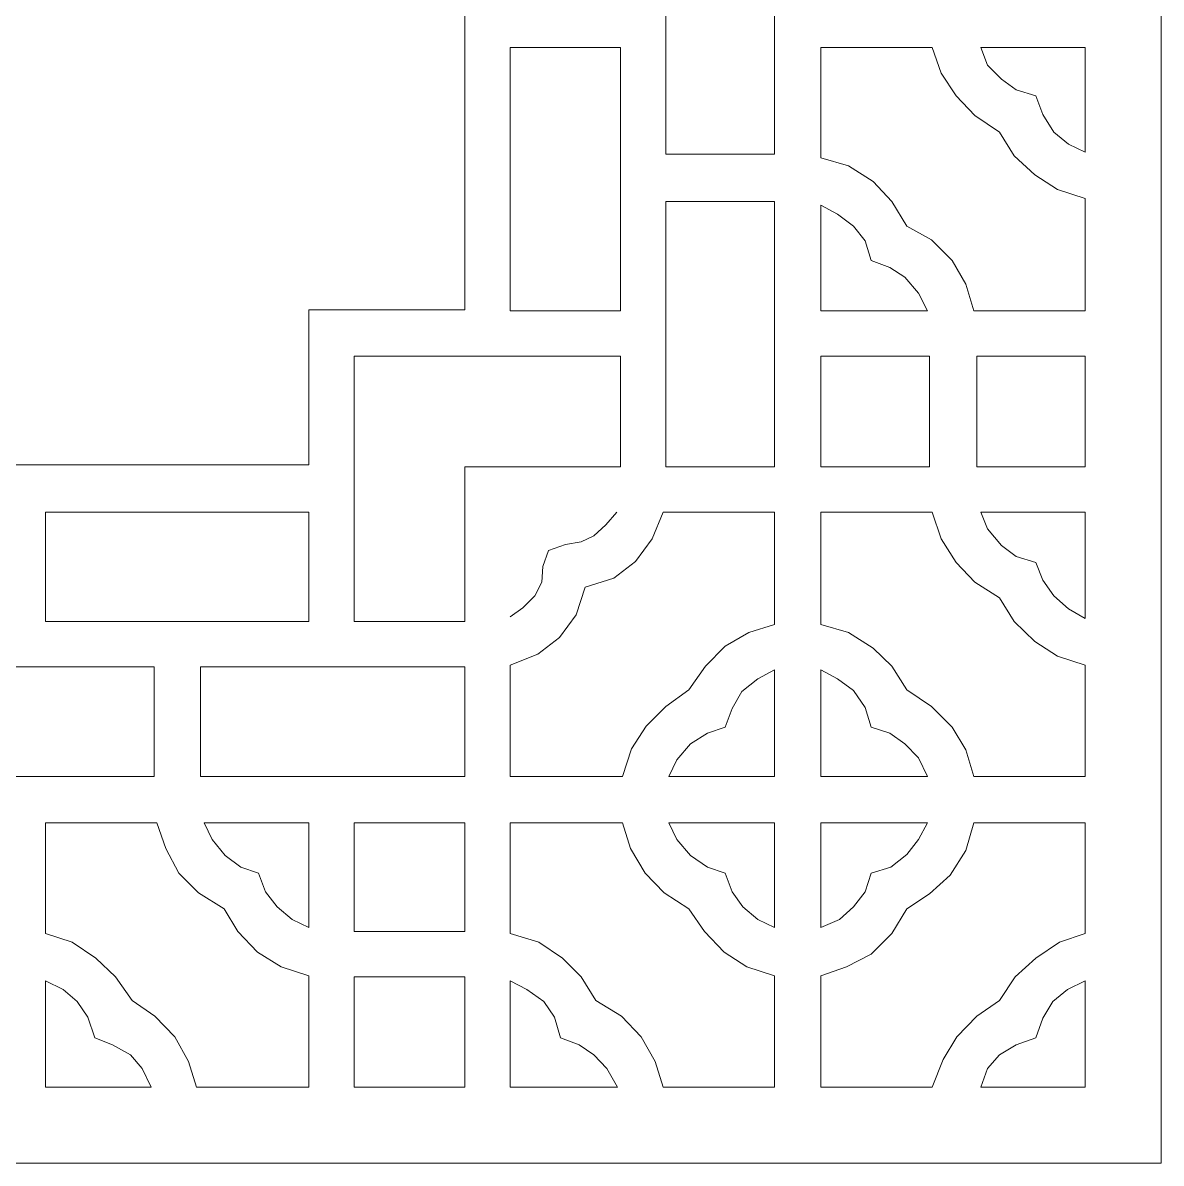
# Model space of a CAD drawing. Header units: centimetres. Extents: x -7.3 to 6.6, y -14.2 to 14.1.
# Drawn here: x -0.32 to 6.63, y -14.18 to -7.22 of the extents above; entities that cross this region are included whole.
import ezdxf

# ---------------------------------------------------------------- set-up
doc = ezdxf.new("R2010")
doc.units = ezdxf.units.CM
doc.header["$MEASUREMENT"] = 0

msp = doc.modelspace()

# ---------------------------------------------------------------- linework, layer by layer
at = {"color": 177, "lineweight": 9}
for points, knots in [([(-7.28151, -0.2578), (-7.28151, -0.2578), (-7.28151, -14.179), (-7.28151, -14.179), (-7.28151, -14.179), (-7.28151, -14.179), (6.62763, -14.179), (6.62763, -14.179), (6.62763, -14.179), (6.62763, -14.179), (6.62763, -0.2578), (6.62763, -0.2578), (6.62763, -0.2578), (6.62763, -0.2578), (-7.28151, -0.2578), (-7.28151, -0.2578)], [0, 0, 0, 0, 0.2, 0.2, 0.2, 0.2, 0.4, 0.4, 0.4, 0.4, 0.6, 0.6, 0.6, 0.6, 1, 1, 1, 1]), ([(-3.0305, -5.46021), (-3.0305, -5.46021), (-2.0791, -5.46021), (-2.0791, -5.46021), (-2.0791, -5.46021), (-2.0791, -5.46021), (-2.0791, -4.50885), (-2.0791, -4.50885), (-2.0791, -4.50885), (-2.0791, -4.50885), (-0.32697, -4.50885), (-0.32697, -4.50885), (-0.32697, -4.50885), (-0.32697, -4.50885), (1.42526, -4.50885), (1.42526, -4.50885), (1.42526, -4.50885), (1.42526, -4.50885), (1.42526, -5.46021), (1.42526, -5.46021), (1.42526, -5.46021), (1.42526, -5.46021), (2.37658, -5.46021), (2.37658, -5.46021), (2.37658, -5.46021), (2.37658, -5.46021), (2.37658, -7.2184), (2.37658, -7.2184), (2.37658, -7.2184), (2.37658, -7.2184), (2.37658, -8.97058), (2.37658, -8.97058), (2.37658, -8.97058), (2.37658, -8.97058), (1.42526, -8.97058), (1.42526, -8.97058), (1.42526, -8.97058), (1.42526, -8.97058), (1.42526, -9.91589), (1.42526, -9.91589), (1.42526, -9.91589), (1.42526, -9.91589), (-0.32697, -9.91589), (-0.32697, -9.91589), (-0.32697, -9.91589), (-0.32697, -9.91589), (-2.0791, -9.91589), (-2.0791, -9.91589), (-2.0791, -9.91589), (-2.0791, -9.91589), (-2.0791, -8.97058), (-2.0791, -8.97058), (-2.0791, -8.97058), (-2.0791, -8.97058), (-3.0305, -8.97058), (-3.0305, -8.97058), (-3.0305, -8.97058), (-3.0305, -8.97058), (-3.0305, -7.2184), (-3.0305, -7.2184), (-3.0305, -7.2184), (-3.0305, -7.2184), (-3.0305, -5.46021), (-3.0305, -5.46021)], [0, 0, 0, 0, 0.0588235, 0.0588235, 0.0588235, 0.0588235, 0.1176471, 0.1176471, 0.1176471, 0.1176471, 0.1764706, 0.1764706, 0.1764706, 0.1764706, 0.2352941, 0.2352941, 0.2352941, 0.2352941, 0.2941176, 0.2941176, 0.2941176, 0.2941176, 0.3529412, 0.3529412, 0.3529412, 0.3529412, 0.4117647, 0.4117647, 0.4117647, 0.4117647, 0.4705882, 0.4705882, 0.4705882, 0.4705882, 0.5294118, 0.5294118, 0.5294118, 0.5294118, 0.5882353, 0.5882353, 0.5882353, 0.5882353, 0.6470588, 0.6470588, 0.6470588, 0.6470588, 0.7058824, 0.7058824, 0.7058824, 0.7058824, 0.7647059, 0.7647059, 0.7647059, 0.7647059, 0.8235294, 0.8235294, 0.8235294, 0.8235294, 0.8823529, 0.8823529, 0.8823529, 0.8823529, 1, 1, 1, 1]), ([(3.60497, -8.01921), (3.60497, -8.01921), (3.60497, -7.2184), (3.60497, -7.2184), (3.60497, -7.2184), (3.60497, -7.2184), (3.60497, -6.40551), (3.60497, -6.40551), (3.60497, -6.40551), (3.60497, -6.40551), (4.26733, -6.40551), (4.26733, -6.40551), (4.26733, -6.40551), (4.26733, -6.40551), (4.26733, -7.2184), (4.26733, -7.2184), (4.26733, -7.2184), (4.26733, -7.2184), (4.26733, -8.01921), (4.26733, -8.01921), (4.26733, -8.01921), (4.26733, -8.01921), (3.60497, -8.01921), (3.60497, -8.01921)], [0, 0, 0, 0, 0.1428571, 0.1428571, 0.1428571, 0.1428571, 0.2857143, 0.2857143, 0.2857143, 0.2857143, 0.4285714, 0.4285714, 0.4285714, 0.4285714, 0.5714286, 0.5714286, 0.5714286, 0.5714286, 0.7142857, 0.7142857, 0.7142857, 0.7142857, 1, 1, 1, 1]), ([(2.6536, -8.97659), (2.6536, -8.97659), (3.328, -8.97659), (3.328, -8.97659), (3.328, -8.97659), (3.328, -8.97659), (3.328, -7.36893), (3.328, -7.36893), (3.328, -7.36893), (3.328, -7.36893), (2.6536, -7.36893), (2.6536, -7.36893), (2.6536, -7.36893), (2.6536, -7.36893), (2.6536, -8.97659), (2.6536, -8.97659)], [0, 0, 0, 0, 0.2, 0.2, 0.2, 0.2, 0.4, 0.4, 0.4, 0.4, 0.6, 0.6, 0.6, 0.6, 1, 1, 1, 1]), ([(5.23068, -7.36893), (5.23068, -7.36893), (5.28488, -7.52551), (5.28488, -7.52551), (5.28488, -7.52551), (5.28488, -7.52551), (5.37524, -7.66396), (5.37524, -7.66396), (5.37524, -7.66396), (5.37524, -7.66396), (5.48963, -7.78442), (5.48963, -7.78442), (5.48963, -7.78442), (5.48963, -7.78442), (5.64018, -7.88677), (5.64018, -7.88677), (5.64018, -7.88677), (5.64018, -7.88677), (5.73047, -8.03129), (5.73047, -8.03129), (5.73047, -8.03129), (5.73047, -8.03129), (5.85696, -8.1457), (5.85696, -8.1457), (5.85696, -8.1457), (5.85696, -8.1457), (5.99542, -8.236), (5.99542, -8.236), (5.99542, -8.236), (5.99542, -8.236), (6.164, -8.29018), (6.164, -8.29018), (6.164, -8.29018), (6.164, -8.29018), (6.164, -8.97659), (6.164, -8.97659), (6.164, -8.97659), (6.164, -8.97659), (5.48361, -8.97659), (5.48361, -8.97659), (5.48361, -8.97659), (5.48361, -8.97659), (5.43545, -8.81401), (5.43545, -8.81401), (5.43545, -8.81401), (5.43545, -8.81401), (5.35113, -8.66956), (5.35113, -8.66956), (5.35113, -8.66956), (5.35113, -8.66956), (5.22468, -8.5431), (5.22468, -8.5431), (5.22468, -8.5431), (5.22468, -8.5431), (5.07413, -8.45878), (5.07413, -8.45878), (5.07413, -8.45878), (5.07413, -8.45878), (4.98382, -8.30827), (4.98382, -8.30827), (4.98382, -8.30827), (4.98382, -8.30827), (4.8694, -8.18783), (4.8694, -8.18783), (4.8694, -8.18783), (4.8694, -8.18783), (4.7189, -8.09146), (4.7189, -8.09146), (4.7189, -8.09146), (4.7189, -8.09146), (4.55031, -8.0433), (4.55031, -8.0433), (4.55031, -8.0433), (4.55031, -8.0433), (4.55031, -7.36893), (4.55031, -7.36893), (4.55031, -7.36893), (4.55031, -7.36893), (5.23068, -7.36893), (5.23068, -7.36893)], [0, 0, 0, 0, 0.047619, 0.047619, 0.047619, 0.047619, 0.0952381, 0.0952381, 0.0952381, 0.0952381, 0.1428571, 0.1428571, 0.1428571, 0.1428571, 0.1904762, 0.1904762, 0.1904762, 0.1904762, 0.2380952, 0.2380952, 0.2380952, 0.2380952, 0.2857143, 0.2857143, 0.2857143, 0.2857143, 0.3333333, 0.3333333, 0.3333333, 0.3333333, 0.3809524, 0.3809524, 0.3809524, 0.3809524, 0.4285714, 0.4285714, 0.4285714, 0.4285714, 0.4761905, 0.4761905, 0.4761905, 0.4761905, 0.5238095, 0.5238095, 0.5238095, 0.5238095, 0.5714286, 0.5714286, 0.5714286, 0.5714286, 0.6190476, 0.6190476, 0.6190476, 0.6190476, 0.6666667, 0.6666667, 0.6666667, 0.6666667, 0.7142857, 0.7142857, 0.7142857, 0.7142857, 0.7619048, 0.7619048, 0.7619048, 0.7619048, 0.8095238, 0.8095238, 0.8095238, 0.8095238, 0.8571429, 0.8571429, 0.8571429, 0.8571429, 0.9047619, 0.9047619, 0.9047619, 0.9047619, 1, 1, 1, 1]), ([(6.164, -7.36893), (6.164, -7.36893), (5.52573, -7.36893), (5.52573, -7.36893), (5.52573, -7.36893), (5.52573, -7.36893), (5.56791, -7.47729), (5.56791, -7.47729), (5.56791, -7.47729), (5.56791, -7.47729), (5.65221, -7.56158), (5.65221, -7.56158), (5.65221, -7.56158), (5.65221, -7.56158), (5.74251, -7.62787), (5.74251, -7.62787), (5.74251, -7.62787), (5.74251, -7.62787), (5.8629, -7.66396), (5.8629, -7.66396), (5.8629, -7.66396), (5.8629, -7.66396), (5.90511, -7.77838), (5.90511, -7.77838), (5.90511, -7.77838), (5.90511, -7.77838), (5.97132, -7.88677), (5.97132, -7.88677), (5.97132, -7.88677), (5.97132, -7.88677), (6.06167, -7.95901), (6.06167, -7.95901), (6.06167, -7.95901), (6.06167, -7.95901), (6.164, -8.00717), (6.164, -8.00717), (6.164, -8.00717), (6.164, -8.00717), (6.164, -7.36893), (6.164, -7.36893)], [0, 0, 0, 0, 0.0909091, 0.0909091, 0.0909091, 0.0909091, 0.1818182, 0.1818182, 0.1818182, 0.1818182, 0.2727273, 0.2727273, 0.2727273, 0.2727273, 0.3636364, 0.3636364, 0.3636364, 0.3636364, 0.4545455, 0.4545455, 0.4545455, 0.4545455, 0.5454545, 0.5454545, 0.5454545, 0.5454545, 0.6363636, 0.6363636, 0.6363636, 0.6363636, 0.7272727, 0.7272727, 0.7272727, 0.7272727, 0.8181818, 0.8181818, 0.8181818, 0.8181818, 1, 1, 1, 1]), ([(3.60497, -9.92795), (3.60497, -9.92795), (4.26733, -9.92795), (4.26733, -9.92795), (4.26733, -9.92795), (4.26733, -9.92795), (4.26733, -8.30827), (4.26733, -8.30827), (4.26733, -8.30827), (4.26733, -8.30827), (3.60497, -8.30827), (3.60497, -8.30827), (3.60497, -8.30827), (3.60497, -8.30827), (3.60497, -9.92795), (3.60497, -9.92795)], [0, 0, 0, 0, 0.2, 0.2, 0.2, 0.2, 0.4, 0.4, 0.4, 0.4, 0.6, 0.6, 0.6, 0.6, 1, 1, 1, 1]), ([(4.55031, -8.97659), (4.55031, -8.97659), (5.20063, -8.97659), (5.20063, -8.97659), (5.20063, -8.97659), (5.20063, -8.97659), (5.1464, -8.86824), (5.1464, -8.86824), (5.1464, -8.86824), (5.1464, -8.86824), (5.06208, -8.77186), (5.06208, -8.77186), (5.06208, -8.77186), (5.06208, -8.77186), (4.9718, -8.71168), (4.9718, -8.71168), (4.9718, -8.71168), (4.9718, -8.71168), (4.85736, -8.66956), (4.85736, -8.66956), (4.85736, -8.66956), (4.85736, -8.66956), (4.82125, -8.54913), (4.82125, -8.54913), (4.82125, -8.54913), (4.82125, -8.54913), (4.74897, -8.45878), (4.74897, -8.45878), (4.74897, -8.45878), (4.74897, -8.45878), (4.65267, -8.38651), (4.65267, -8.38651), (4.65267, -8.38651), (4.65267, -8.38651), (4.55031, -8.33236), (4.55031, -8.33236), (4.55031, -8.33236), (4.55031, -8.33236), (4.55031, -8.97659), (4.55031, -8.97659)], [0, 0, 0, 0, 0.0909091, 0.0909091, 0.0909091, 0.0909091, 0.1818182, 0.1818182, 0.1818182, 0.1818182, 0.2727273, 0.2727273, 0.2727273, 0.2727273, 0.3636364, 0.3636364, 0.3636364, 0.3636364, 0.4545455, 0.4545455, 0.4545455, 0.4545455, 0.5454545, 0.5454545, 0.5454545, 0.5454545, 0.6363636, 0.6363636, 0.6363636, 0.6363636, 0.7272727, 0.7272727, 0.7272727, 0.7272727, 0.8181818, 0.8181818, 0.8181818, 0.8181818, 1, 1, 1, 1]), ([(2.37658, -9.92795), (2.37658, -9.92795), (3.328, -9.92795), (3.328, -9.92795), (3.328, -9.92795), (3.328, -9.92795), (3.328, -9.25358), (3.328, -9.25358), (3.328, -9.25358), (3.328, -9.25358), (1.70225, -9.25358), (1.70225, -9.25358), (1.70225, -9.25358), (1.70225, -9.25358), (1.70225, -10.87333), (1.70225, -10.87333), (1.70225, -10.87333), (1.70225, -10.87333), (2.37658, -10.87333), (2.37658, -10.87333), (2.37658, -10.87333), (2.37658, -10.87333), (2.37658, -9.92795), (2.37658, -9.92795)], [0, 0, 0, 0, 0.1428571, 0.1428571, 0.1428571, 0.1428571, 0.2857143, 0.2857143, 0.2857143, 0.2857143, 0.4285714, 0.4285714, 0.4285714, 0.4285714, 0.5714286, 0.5714286, 0.5714286, 0.5714286, 0.7142857, 0.7142857, 0.7142857, 0.7142857, 1, 1, 1, 1]), ([(5.21264, -9.25358), (5.21264, -9.25358), (4.55031, -9.25358), (4.55031, -9.25358), (4.55031, -9.25358), (4.55031, -9.25358), (4.55031, -9.92795), (4.55031, -9.92795), (4.55031, -9.92795), (4.55031, -9.92795), (5.21264, -9.92795), (5.21264, -9.92795), (5.21264, -9.92795), (5.21264, -9.92795), (5.21264, -9.25358), (5.21264, -9.25358)], [0, 0, 0, 0, 0.2, 0.2, 0.2, 0.2, 0.4, 0.4, 0.4, 0.4, 0.6, 0.6, 0.6, 0.6, 1, 1, 1, 1]), ([(6.164, -9.25358), (6.164, -9.25358), (5.50169, -9.25358), (5.50169, -9.25358), (5.50169, -9.25358), (5.50169, -9.25358), (5.50169, -9.92795), (5.50169, -9.92795), (5.50169, -9.92795), (5.50169, -9.92795), (6.164, -9.92795), (6.164, -9.92795), (6.164, -9.92795), (6.164, -9.92795), (6.164, -9.25358), (6.164, -9.25358)], [0, 0, 0, 0, 0.2, 0.2, 0.2, 0.2, 0.4, 0.4, 0.4, 0.4, 0.6, 0.6, 0.6, 0.6, 1, 1, 1, 1]), ([(-0.18244, -10.20495), (-0.18244, -10.20495), (-0.18244, -10.87333), (-0.18244, -10.87333), (-0.18244, -10.87333), (-0.18244, -10.87333), (1.42526, -10.87333), (1.42526, -10.87333), (1.42526, -10.87333), (1.42526, -10.87333), (1.42526, -10.20495), (1.42526, -10.20495), (1.42526, -10.20495), (1.42526, -10.20495), (-0.18244, -10.20495), (-0.18244, -10.20495)], [0, 0, 0, 0, 0.2, 0.2, 0.2, 0.2, 0.4, 0.4, 0.4, 0.4, 0.6, 0.6, 0.6, 0.6, 1, 1, 1, 1]), ([(4.26733, -10.89135), (4.26733, -10.89135), (4.11073, -10.93959), (4.11073, -10.93959), (4.11073, -10.93959), (4.11073, -10.93959), (3.96625, -11.02383), (3.96625, -11.02383), (3.96625, -11.02383), (3.96625, -11.02383), (3.84585, -11.1443), (3.84585, -11.1443), (3.84585, -11.1443), (3.84585, -11.1443), (3.74349, -11.28875), (3.74349, -11.28875), (3.74349, -11.28875), (3.74349, -11.28875), (3.60497, -11.39112), (3.60497, -11.39112), (3.60497, -11.39112), (3.60497, -11.39112), (3.48452, -11.51161), (3.48452, -11.51161), (3.48452, -11.51161), (3.48452, -11.51161), (3.39421, -11.65003), (3.39421, -11.65003), (3.39421, -11.65003), (3.39421, -11.65003), (3.34001, -11.81865), (3.34001, -11.81865), (3.34001, -11.81865), (3.34001, -11.81865), (2.6536, -11.81865), (2.6536, -11.81865), (2.6536, -11.81865), (2.6536, -11.81865), (2.6536, -11.13825), (2.6536, -11.13825), (2.6536, -11.13825), (2.6536, -11.13825), (2.82221, -11.07201), (2.82221, -11.07201), (2.82221, -11.07201), (2.82221, -11.07201), (2.95465, -10.96964), (2.95465, -10.96964), (2.95465, -10.96964), (2.95465, -10.96964), (3.05705, -10.83119), (3.05705, -10.83119), (3.05705, -10.83119), (3.05705, -10.83119), (3.11121, -10.66262), (3.11121, -10.66262), (3.11121, -10.66262), (3.11121, -10.66262), (3.28587, -10.60839), (3.28587, -10.60839), (3.28587, -10.60839), (3.28587, -10.60839), (3.41832, -10.50602), (3.41832, -10.50602), (3.41832, -10.50602), (3.41832, -10.50602), (3.52062, -10.36751), (3.52062, -10.36751), (3.52062, -10.36751), (3.52062, -10.36751), (3.58689, -10.20495), (3.58689, -10.20495), (3.58689, -10.20495), (3.58689, -10.20495), (4.26733, -10.20495), (4.26733, -10.20495), (4.26733, -10.20495), (4.26733, -10.20495), (4.26733, -10.89135), (4.26733, -10.89135)], [0, 0, 0, 0, 0.047619, 0.047619, 0.047619, 0.047619, 0.0952381, 0.0952381, 0.0952381, 0.0952381, 0.1428571, 0.1428571, 0.1428571, 0.1428571, 0.1904762, 0.1904762, 0.1904762, 0.1904762, 0.2380952, 0.2380952, 0.2380952, 0.2380952, 0.2857143, 0.2857143, 0.2857143, 0.2857143, 0.3333333, 0.3333333, 0.3333333, 0.3333333, 0.3809524, 0.3809524, 0.3809524, 0.3809524, 0.4285714, 0.4285714, 0.4285714, 0.4285714, 0.4761905, 0.4761905, 0.4761905, 0.4761905, 0.5238095, 0.5238095, 0.5238095, 0.5238095, 0.5714286, 0.5714286, 0.5714286, 0.5714286, 0.6190476, 0.6190476, 0.6190476, 0.6190476, 0.6666667, 0.6666667, 0.6666667, 0.6666667, 0.7142857, 0.7142857, 0.7142857, 0.7142857, 0.7619048, 0.7619048, 0.7619048, 0.7619048, 0.8095238, 0.8095238, 0.8095238, 0.8095238, 0.8571429, 0.8571429, 0.8571429, 0.8571429, 0.9047619, 0.9047619, 0.9047619, 0.9047619, 1, 1, 1, 1]), ([(2.6536, -10.84324), (2.6536, -10.84324), (2.73188, -10.78905), (2.73188, -10.78905), (2.73188, -10.78905), (2.73188, -10.78905), (2.80413, -10.71675), (2.80413, -10.71675), (2.80413, -10.71675), (2.80413, -10.71675), (2.84629, -10.63251), (2.84629, -10.63251), (2.84629, -10.63251), (2.84629, -10.63251), (2.85231, -10.5361), (2.85231, -10.5361), (2.85231, -10.5361), (2.85231, -10.5361), (2.88843, -10.43974), (2.88843, -10.43974), (2.88843, -10.43974), (2.88843, -10.43974), (2.99079, -10.40368), (2.99079, -10.40368), (2.99079, -10.40368), (2.99079, -10.40368), (3.08712, -10.3856), (3.08712, -10.3856), (3.08712, -10.3856), (3.08712, -10.3856), (3.16541, -10.34946), (3.16541, -10.34946), (3.16541, -10.34946), (3.16541, -10.34946), (3.23765, -10.28321), (3.23765, -10.28321), (3.23765, -10.28321), (3.23765, -10.28321), (3.30392, -10.20495), (3.30392, -10.20495)], [0, 0, 0, 0, 0.0909091, 0.0909091, 0.0909091, 0.0909091, 0.1818182, 0.1818182, 0.1818182, 0.1818182, 0.2727273, 0.2727273, 0.2727273, 0.2727273, 0.3636364, 0.3636364, 0.3636364, 0.3636364, 0.4545455, 0.4545455, 0.4545455, 0.4545455, 0.5454545, 0.5454545, 0.5454545, 0.5454545, 0.6363636, 0.6363636, 0.6363636, 0.6363636, 0.7272727, 0.7272727, 0.7272727, 0.7272727, 0.8181818, 0.8181818, 0.8181818, 0.8181818, 1, 1, 1, 1]), ([(5.48361, -11.81865), (5.48361, -11.81865), (6.164, -11.81865), (6.164, -11.81865), (6.164, -11.81865), (6.164, -11.81865), (6.164, -11.13825), (6.164, -11.13825), (6.164, -11.13825), (6.164, -11.13825), (5.99542, -11.08407), (5.99542, -11.08407), (5.99542, -11.08407), (5.99542, -11.08407), (5.85696, -10.99372), (5.85696, -10.99372), (5.85696, -10.99372), (5.85696, -10.99372), (5.73047, -10.87333), (5.73047, -10.87333), (5.73047, -10.87333), (5.73047, -10.87333), (5.64018, -10.72879), (5.64018, -10.72879), (5.64018, -10.72879), (5.64018, -10.72879), (5.48963, -10.63251), (5.48963, -10.63251), (5.48963, -10.63251), (5.48963, -10.63251), (5.37524, -10.51201), (5.37524, -10.51201), (5.37524, -10.51201), (5.37524, -10.51201), (5.28488, -10.36751), (5.28488, -10.36751), (5.28488, -10.36751), (5.28488, -10.36751), (5.23068, -10.20495), (5.23068, -10.20495), (5.23068, -10.20495), (5.23068, -10.20495), (4.55031, -10.20495), (4.55031, -10.20495), (4.55031, -10.20495), (4.55031, -10.20495), (4.55031, -10.89135), (4.55031, -10.89135), (4.55031, -10.89135), (4.55031, -10.89135), (4.7189, -10.93959), (4.7189, -10.93959), (4.7189, -10.93959), (4.7189, -10.93959), (4.8694, -11.03585), (4.8694, -11.03585), (4.8694, -11.03585), (4.8694, -11.03585), (4.98382, -11.1443), (4.98382, -11.1443), (4.98382, -11.1443), (4.98382, -11.1443), (5.07413, -11.28875), (5.07413, -11.28875), (5.07413, -11.28875), (5.07413, -11.28875), (5.22468, -11.39112), (5.22468, -11.39112), (5.22468, -11.39112), (5.22468, -11.39112), (5.35113, -11.51761), (5.35113, -11.51761), (5.35113, -11.51761), (5.35113, -11.51761), (5.43545, -11.65607), (5.43545, -11.65607), (5.43545, -11.65607), (5.43545, -11.65607), (5.48361, -11.81865), (5.48361, -11.81865)], [0, 0, 0, 0, 0.047619, 0.047619, 0.047619, 0.047619, 0.0952381, 0.0952381, 0.0952381, 0.0952381, 0.1428571, 0.1428571, 0.1428571, 0.1428571, 0.1904762, 0.1904762, 0.1904762, 0.1904762, 0.2380952, 0.2380952, 0.2380952, 0.2380952, 0.2857143, 0.2857143, 0.2857143, 0.2857143, 0.3333333, 0.3333333, 0.3333333, 0.3333333, 0.3809524, 0.3809524, 0.3809524, 0.3809524, 0.4285714, 0.4285714, 0.4285714, 0.4285714, 0.4761905, 0.4761905, 0.4761905, 0.4761905, 0.5238095, 0.5238095, 0.5238095, 0.5238095, 0.5714286, 0.5714286, 0.5714286, 0.5714286, 0.6190476, 0.6190476, 0.6190476, 0.6190476, 0.6666667, 0.6666667, 0.6666667, 0.6666667, 0.7142857, 0.7142857, 0.7142857, 0.7142857, 0.7619048, 0.7619048, 0.7619048, 0.7619048, 0.8095238, 0.8095238, 0.8095238, 0.8095238, 0.8571429, 0.8571429, 0.8571429, 0.8571429, 0.9047619, 0.9047619, 0.9047619, 0.9047619, 1, 1, 1, 1]), ([(5.52573, -10.20495), (5.52573, -10.20495), (5.56791, -10.30733), (5.56791, -10.30733), (5.56791, -10.30733), (5.56791, -10.30733), (5.65221, -10.40967), (5.65221, -10.40967), (5.65221, -10.40967), (5.65221, -10.40967), (5.74251, -10.47591), (5.74251, -10.47591), (5.74251, -10.47591), (5.74251, -10.47591), (5.8629, -10.51201), (5.8629, -10.51201), (5.8629, -10.51201), (5.8629, -10.51201), (5.90511, -10.62044), (5.90511, -10.62044), (5.90511, -10.62044), (5.90511, -10.62044), (5.97132, -10.71675), (5.97132, -10.71675), (5.97132, -10.71675), (5.97132, -10.71675), (6.06167, -10.79503), (6.06167, -10.79503), (6.06167, -10.79503), (6.06167, -10.79503), (6.164, -10.85526), (6.164, -10.85526), (6.164, -10.85526), (6.164, -10.85526), (6.164, -10.20495), (6.164, -10.20495), (6.164, -10.20495), (6.164, -10.20495), (5.52573, -10.20495), (5.52573, -10.20495)], [0, 0, 0, 0, 0.0909091, 0.0909091, 0.0909091, 0.0909091, 0.1818182, 0.1818182, 0.1818182, 0.1818182, 0.2727273, 0.2727273, 0.2727273, 0.2727273, 0.3636364, 0.3636364, 0.3636364, 0.3636364, 0.4545455, 0.4545455, 0.4545455, 0.4545455, 0.5454545, 0.5454545, 0.5454545, 0.5454545, 0.6363636, 0.6363636, 0.6363636, 0.6363636, 0.7272727, 0.7272727, 0.7272727, 0.7272727, 0.8181818, 0.8181818, 0.8181818, 0.8181818, 1, 1, 1, 1]), ([(-1.1338, -11.81865), (-1.1338, -11.81865), (-0.32697, -11.81865), (-0.32697, -11.81865), (-0.32697, -11.81865), (-0.32697, -11.81865), (0.4799, -11.81865), (0.4799, -11.81865), (0.4799, -11.81865), (0.4799, -11.81865), (0.4799, -11.15029), (0.4799, -11.15029), (0.4799, -11.15029), (0.4799, -11.15029), (-0.32697, -11.15029), (-0.32697, -11.15029), (-0.32697, -11.15029), (-0.32697, -11.15029), (-1.1338, -11.15029), (-1.1338, -11.15029), (-1.1338, -11.15029), (-1.1338, -11.15029), (-1.1338, -11.81865), (-1.1338, -11.81865)], [0, 0, 0, 0, 0.1428571, 0.1428571, 0.1428571, 0.1428571, 0.2857143, 0.2857143, 0.2857143, 0.2857143, 0.4285714, 0.4285714, 0.4285714, 0.4285714, 0.5714286, 0.5714286, 0.5714286, 0.5714286, 0.7142857, 0.7142857, 0.7142857, 0.7142857, 1, 1, 1, 1]), ([(0.76287, -11.81865), (0.76287, -11.81865), (2.37658, -11.81865), (2.37658, -11.81865), (2.37658, -11.81865), (2.37658, -11.81865), (2.37658, -11.15029), (2.37658, -11.15029), (2.37658, -11.15029), (2.37658, -11.15029), (0.76287, -11.15029), (0.76287, -11.15029), (0.76287, -11.15029), (0.76287, -11.15029), (0.76287, -11.81865), (0.76287, -11.81865)], [0, 0, 0, 0, 0.2, 0.2, 0.2, 0.2, 0.4, 0.4, 0.4, 0.4, 0.6, 0.6, 0.6, 0.6, 1, 1, 1, 1]), ([(4.26733, -11.16836), (4.26733, -11.16836), (4.26733, -11.81865), (4.26733, -11.81865), (4.26733, -11.81865), (4.26733, -11.81865), (3.62303, -11.81865), (3.62303, -11.81865), (3.62303, -11.81865), (3.62303, -11.81865), (3.67118, -11.71636), (3.67118, -11.71636), (3.67118, -11.71636), (3.67118, -11.71636), (3.7555, -11.61998), (3.7555, -11.61998), (3.7555, -11.61998), (3.7555, -11.61998), (3.85784, -11.5537), (3.85784, -11.5537), (3.85784, -11.5537), (3.85784, -11.5537), (3.96625, -11.51761), (3.96625, -11.51761), (3.96625, -11.51761), (3.96625, -11.51761), (4.00839, -11.40318), (4.00839, -11.40318), (4.00839, -11.40318), (4.00839, -11.40318), (4.06861, -11.30084), (4.06861, -11.30084), (4.06861, -11.30084), (4.06861, -11.30084), (4.16492, -11.22256), (4.16492, -11.22256), (4.16492, -11.22256), (4.16492, -11.22256), (4.26733, -11.16836), (4.26733, -11.16836)], [0, 0, 0, 0, 0.0909091, 0.0909091, 0.0909091, 0.0909091, 0.1818182, 0.1818182, 0.1818182, 0.1818182, 0.2727273, 0.2727273, 0.2727273, 0.2727273, 0.3636364, 0.3636364, 0.3636364, 0.3636364, 0.4545455, 0.4545455, 0.4545455, 0.4545455, 0.5454545, 0.5454545, 0.5454545, 0.5454545, 0.6363636, 0.6363636, 0.6363636, 0.6363636, 0.7272727, 0.7272727, 0.7272727, 0.7272727, 0.8181818, 0.8181818, 0.8181818, 0.8181818, 1, 1, 1, 1]), ([(4.55031, -11.81865), (4.55031, -11.81865), (5.20063, -11.81865), (5.20063, -11.81865), (5.20063, -11.81865), (5.20063, -11.81865), (5.1464, -11.7043), (5.1464, -11.7043), (5.1464, -11.7043), (5.1464, -11.7043), (5.06208, -11.61998), (5.06208, -11.61998), (5.06208, -11.61998), (5.06208, -11.61998), (4.9718, -11.5537), (4.9718, -11.5537), (4.9718, -11.5537), (4.9718, -11.5537), (4.85736, -11.51761), (4.85736, -11.51761), (4.85736, -11.51761), (4.85736, -11.51761), (4.82125, -11.39715), (4.82125, -11.39715), (4.82125, -11.39715), (4.82125, -11.39715), (4.74897, -11.29482), (4.74897, -11.29482), (4.74897, -11.29482), (4.74897, -11.29482), (4.65267, -11.22256), (4.65267, -11.22256), (4.65267, -11.22256), (4.65267, -11.22256), (4.55031, -11.16836), (4.55031, -11.16836), (4.55031, -11.16836), (4.55031, -11.16836), (4.55031, -11.81865), (4.55031, -11.81865)], [0, 0, 0, 0, 0.0909091, 0.0909091, 0.0909091, 0.0909091, 0.1818182, 0.1818182, 0.1818182, 0.1818182, 0.2727273, 0.2727273, 0.2727273, 0.2727273, 0.3636364, 0.3636364, 0.3636364, 0.3636364, 0.4545455, 0.4545455, 0.4545455, 0.4545455, 0.5454545, 0.5454545, 0.5454545, 0.5454545, 0.6363636, 0.6363636, 0.6363636, 0.6363636, 0.7272727, 0.7272727, 0.7272727, 0.7272727, 0.8181818, 0.8181818, 0.8181818, 0.8181818, 1, 1, 1, 1]), ([(1.42526, -13.03493), (1.42526, -13.03493), (1.42526, -13.71533), (1.42526, -13.71533), (1.42526, -13.71533), (1.42526, -13.71533), (0.73879, -13.71533), (0.73879, -13.71533), (0.73879, -13.71533), (0.73879, -13.71533), (0.69066, -13.5588), (0.69066, -13.5588), (0.69066, -13.5588), (0.69066, -13.5588), (0.60639, -13.40828), (0.60639, -13.40828), (0.60639, -13.40828), (0.60639, -13.40828), (0.48594, -13.28187), (0.48594, -13.28187), (0.48594, -13.28187), (0.48594, -13.28187), (0.34746, -13.18554), (0.34746, -13.18554), (0.34746, -13.18554), (0.34746, -13.18554), (0.24507, -13.041), (0.24507, -13.041), (0.24507, -13.041), (0.24507, -13.041), (0.12465, -12.92657), (0.12465, -12.92657), (0.12465, -12.92657), (0.12465, -12.92657), (-0.01987, -12.83022), (-0.01987, -12.83022), (-0.01987, -12.83022), (-0.01987, -12.83022), (-0.18244, -12.77603), (-0.18244, -12.77603), (-0.18244, -12.77603), (-0.18244, -12.77603), (-0.18244, -12.10162), (-0.18244, -12.10162), (-0.18244, -12.10162), (-0.18244, -12.10162), (0.498, -12.10162), (0.498, -12.10162), (0.498, -12.10162), (0.498, -12.10162), (0.55215, -12.25819), (0.55215, -12.25819), (0.55215, -12.25819), (0.55215, -12.25819), (0.63043, -12.40875), (0.63043, -12.40875), (0.63043, -12.40875), (0.63043, -12.40875), (0.75087, -12.5292), (0.75087, -12.5292), (0.75087, -12.5292), (0.75087, -12.5292), (0.90744, -12.62551), (0.90744, -12.62551), (0.90744, -12.62551), (0.90744, -12.62551), (0.99171, -12.76399), (0.99171, -12.76399), (0.99171, -12.76399), (0.99171, -12.76399), (1.11213, -12.89044), (1.11213, -12.89044), (1.11213, -12.89044), (1.11213, -12.89044), (1.25662, -12.98075), (1.25662, -12.98075), (1.25662, -12.98075), (1.25662, -12.98075), (1.42526, -13.03493), (1.42526, -13.03493)], [0, 0, 0, 0, 0.047619, 0.047619, 0.047619, 0.047619, 0.0952381, 0.0952381, 0.0952381, 0.0952381, 0.1428571, 0.1428571, 0.1428571, 0.1428571, 0.1904762, 0.1904762, 0.1904762, 0.1904762, 0.2380952, 0.2380952, 0.2380952, 0.2380952, 0.2857143, 0.2857143, 0.2857143, 0.2857143, 0.3333333, 0.3333333, 0.3333333, 0.3333333, 0.3809524, 0.3809524, 0.3809524, 0.3809524, 0.4285714, 0.4285714, 0.4285714, 0.4285714, 0.4761905, 0.4761905, 0.4761905, 0.4761905, 0.5238095, 0.5238095, 0.5238095, 0.5238095, 0.5714286, 0.5714286, 0.5714286, 0.5714286, 0.6190476, 0.6190476, 0.6190476, 0.6190476, 0.6666667, 0.6666667, 0.6666667, 0.6666667, 0.7142857, 0.7142857, 0.7142857, 0.7142857, 0.7619048, 0.7619048, 0.7619048, 0.7619048, 0.8095238, 0.8095238, 0.8095238, 0.8095238, 0.8571429, 0.8571429, 0.8571429, 0.8571429, 0.9047619, 0.9047619, 0.9047619, 0.9047619, 1, 1, 1, 1]), ([(0.78699, -12.10162), (0.78699, -12.10162), (0.83517, -12.20401), (0.83517, -12.20401), (0.83517, -12.20401), (0.83517, -12.20401), (0.91341, -12.30035), (0.91341, -12.30035), (0.91341, -12.30035), (0.91341, -12.30035), (1.00977, -12.37258), (1.00977, -12.37258), (1.00977, -12.37258), (1.00977, -12.37258), (1.11813, -12.40875), (1.11813, -12.40875), (1.11813, -12.40875), (1.11813, -12.40875), (1.1603, -12.52318), (1.1603, -12.52318), (1.1603, -12.52318), (1.1603, -12.52318), (1.23255, -12.61345), (1.23255, -12.61345), (1.23255, -12.61345), (1.23255, -12.61345), (1.32288, -12.69174), (1.32288, -12.69174), (1.32288, -12.69174), (1.32288, -12.69174), (1.42526, -12.73991), (1.42526, -12.73991), (1.42526, -12.73991), (1.42526, -12.73991), (1.42526, -12.10162), (1.42526, -12.10162), (1.42526, -12.10162), (1.42526, -12.10162), (0.78699, -12.10162), (0.78699, -12.10162)], [0, 0, 0, 0, 0.0909091, 0.0909091, 0.0909091, 0.0909091, 0.1818182, 0.1818182, 0.1818182, 0.1818182, 0.2727273, 0.2727273, 0.2727273, 0.2727273, 0.3636364, 0.3636364, 0.3636364, 0.3636364, 0.4545455, 0.4545455, 0.4545455, 0.4545455, 0.5454545, 0.5454545, 0.5454545, 0.5454545, 0.6363636, 0.6363636, 0.6363636, 0.6363636, 0.7272727, 0.7272727, 0.7272727, 0.7272727, 0.8181818, 0.8181818, 0.8181818, 0.8181818, 1, 1, 1, 1]), ([(2.37658, -12.10162), (2.37658, -12.10162), (1.70225, -12.10162), (1.70225, -12.10162), (1.70225, -12.10162), (1.70225, -12.10162), (1.70225, -12.76399), (1.70225, -12.76399), (1.70225, -12.76399), (1.70225, -12.76399), (2.37658, -12.76399), (2.37658, -12.76399), (2.37658, -12.76399), (2.37658, -12.76399), (2.37658, -12.10162), (2.37658, -12.10162)], [0, 0, 0, 0, 0.2, 0.2, 0.2, 0.2, 0.4, 0.4, 0.4, 0.4, 0.6, 0.6, 0.6, 0.6, 1, 1, 1, 1]), ([(3.58689, -13.71533), (3.58689, -13.71533), (3.53874, -13.5588), (3.53874, -13.5588), (3.53874, -13.5588), (3.53874, -13.5588), (3.45441, -13.40828), (3.45441, -13.40828), (3.45441, -13.40828), (3.45441, -13.40828), (3.33402, -13.28187), (3.33402, -13.28187), (3.33402, -13.28187), (3.33402, -13.28187), (3.17744, -13.18554), (3.17744, -13.18554), (3.17744, -13.18554), (3.17744, -13.18554), (3.08712, -13.041), (3.08712, -13.041), (3.08712, -13.041), (3.08712, -13.041), (2.9727, -12.92657), (2.9727, -12.92657), (2.9727, -12.92657), (2.9727, -12.92657), (2.8282, -12.83022), (2.8282, -12.83022), (2.8282, -12.83022), (2.8282, -12.83022), (2.6536, -12.77603), (2.6536, -12.77603), (2.6536, -12.77603), (2.6536, -12.77603), (2.6536, -12.10162), (2.6536, -12.10162), (2.6536, -12.10162), (2.6536, -12.10162), (3.34001, -12.10162), (3.34001, -12.10162), (3.34001, -12.10162), (3.34001, -12.10162), (3.3882, -12.25819), (3.3882, -12.25819), (3.3882, -12.25819), (3.3882, -12.25819), (3.47853, -12.40875), (3.47853, -12.40875), (3.47853, -12.40875), (3.47853, -12.40875), (3.59288, -12.5292), (3.59288, -12.5292), (3.59288, -12.5292), (3.59288, -12.5292), (3.74349, -12.62551), (3.74349, -12.62551), (3.74349, -12.62551), (3.74349, -12.62551), (3.83978, -12.76399), (3.83978, -12.76399), (3.83978, -12.76399), (3.83978, -12.76399), (3.96018, -12.89044), (3.96018, -12.89044), (3.96018, -12.89044), (3.96018, -12.89044), (4.09871, -12.98075), (4.09871, -12.98075), (4.09871, -12.98075), (4.09871, -12.98075), (4.26733, -13.03493), (4.26733, -13.03493), (4.26733, -13.03493), (4.26733, -13.03493), (4.26733, -13.71533), (4.26733, -13.71533), (4.26733, -13.71533), (4.26733, -13.71533), (3.58689, -13.71533), (3.58689, -13.71533)], [0, 0, 0, 0, 0.047619, 0.047619, 0.047619, 0.047619, 0.0952381, 0.0952381, 0.0952381, 0.0952381, 0.1428571, 0.1428571, 0.1428571, 0.1428571, 0.1904762, 0.1904762, 0.1904762, 0.1904762, 0.2380952, 0.2380952, 0.2380952, 0.2380952, 0.2857143, 0.2857143, 0.2857143, 0.2857143, 0.3333333, 0.3333333, 0.3333333, 0.3333333, 0.3809524, 0.3809524, 0.3809524, 0.3809524, 0.4285714, 0.4285714, 0.4285714, 0.4285714, 0.4761905, 0.4761905, 0.4761905, 0.4761905, 0.5238095, 0.5238095, 0.5238095, 0.5238095, 0.5714286, 0.5714286, 0.5714286, 0.5714286, 0.6190476, 0.6190476, 0.6190476, 0.6190476, 0.6666667, 0.6666667, 0.6666667, 0.6666667, 0.7142857, 0.7142857, 0.7142857, 0.7142857, 0.7619048, 0.7619048, 0.7619048, 0.7619048, 0.8095238, 0.8095238, 0.8095238, 0.8095238, 0.8571429, 0.8571429, 0.8571429, 0.8571429, 0.9047619, 0.9047619, 0.9047619, 0.9047619, 1, 1, 1, 1]), ([(3.62303, -12.10162), (3.62303, -12.10162), (3.67118, -12.20401), (3.67118, -12.20401), (3.67118, -12.20401), (3.67118, -12.20401), (3.7555, -12.30035), (3.7555, -12.30035), (3.7555, -12.30035), (3.7555, -12.30035), (3.85784, -12.37258), (3.85784, -12.37258), (3.85784, -12.37258), (3.85784, -12.37258), (3.96625, -12.40875), (3.96625, -12.40875), (3.96625, -12.40875), (3.96625, -12.40875), (4.00839, -12.52318), (4.00839, -12.52318), (4.00839, -12.52318), (4.00839, -12.52318), (4.07461, -12.61345), (4.07461, -12.61345), (4.07461, -12.61345), (4.07461, -12.61345), (4.16492, -12.69174), (4.16492, -12.69174), (4.16492, -12.69174), (4.16492, -12.69174), (4.26733, -12.73991), (4.26733, -12.73991), (4.26733, -12.73991), (4.26733, -12.73991), (4.26733, -12.10162), (4.26733, -12.10162), (4.26733, -12.10162), (4.26733, -12.10162), (3.62303, -12.10162), (3.62303, -12.10162)], [0, 0, 0, 0, 0.0909091, 0.0909091, 0.0909091, 0.0909091, 0.1818182, 0.1818182, 0.1818182, 0.1818182, 0.2727273, 0.2727273, 0.2727273, 0.2727273, 0.3636364, 0.3636364, 0.3636364, 0.3636364, 0.4545455, 0.4545455, 0.4545455, 0.4545455, 0.5454545, 0.5454545, 0.5454545, 0.5454545, 0.6363636, 0.6363636, 0.6363636, 0.6363636, 0.7272727, 0.7272727, 0.7272727, 0.7272727, 0.8181818, 0.8181818, 0.8181818, 0.8181818, 1, 1, 1, 1]), ([(4.55031, -12.73991), (4.55031, -12.73991), (4.55031, -12.10162), (4.55031, -12.10162), (4.55031, -12.10162), (4.55031, -12.10162), (5.20063, -12.10162), (5.20063, -12.10162), (5.20063, -12.10162), (5.20063, -12.10162), (5.1464, -12.20401), (5.1464, -12.20401), (5.1464, -12.20401), (5.1464, -12.20401), (5.07413, -12.29432), (5.07413, -12.29432), (5.07413, -12.29432), (5.07413, -12.29432), (4.97779, -12.37258), (4.97779, -12.37258), (4.97779, -12.37258), (4.97779, -12.37258), (4.85736, -12.40875), (4.85736, -12.40875), (4.85736, -12.40875), (4.85736, -12.40875), (4.82125, -12.52318), (4.82125, -12.52318), (4.82125, -12.52318), (4.82125, -12.52318), (4.74897, -12.61345), (4.74897, -12.61345), (4.74897, -12.61345), (4.74897, -12.61345), (4.6647, -12.69174), (4.6647, -12.69174), (4.6647, -12.69174), (4.6647, -12.69174), (4.55031, -12.73991), (4.55031, -12.73991)], [0, 0, 0, 0, 0.0909091, 0.0909091, 0.0909091, 0.0909091, 0.1818182, 0.1818182, 0.1818182, 0.1818182, 0.2727273, 0.2727273, 0.2727273, 0.2727273, 0.3636364, 0.3636364, 0.3636364, 0.3636364, 0.4545455, 0.4545455, 0.4545455, 0.4545455, 0.5454545, 0.5454545, 0.5454545, 0.5454545, 0.6363636, 0.6363636, 0.6363636, 0.6363636, 0.7272727, 0.7272727, 0.7272727, 0.7272727, 0.8181818, 0.8181818, 0.8181818, 0.8181818, 1, 1, 1, 1]), ([(5.48361, -12.10162), (5.48361, -12.10162), (5.43545, -12.27025), (5.43545, -12.27025), (5.43545, -12.27025), (5.43545, -12.27025), (5.33913, -12.4208), (5.33913, -12.4208), (5.33913, -12.4208), (5.33913, -12.4208), (5.21264, -12.53519), (5.21264, -12.53519), (5.21264, -12.53519), (5.21264, -12.53519), (5.07413, -12.62551), (5.07413, -12.62551), (5.07413, -12.62551), (5.07413, -12.62551), (4.98382, -12.77603), (4.98382, -12.77603), (4.98382, -12.77603), (4.98382, -12.77603), (4.85736, -12.90253), (4.85736, -12.90253), (4.85736, -12.90253), (4.85736, -12.90253), (4.70686, -12.98075), (4.70686, -12.98075), (4.70686, -12.98075), (4.70686, -12.98075), (4.55031, -13.03493), (4.55031, -13.03493), (4.55031, -13.03493), (4.55031, -13.03493), (4.55031, -13.71533), (4.55031, -13.71533), (4.55031, -13.71533), (4.55031, -13.71533), (5.23068, -13.71533), (5.23068, -13.71533), (5.23068, -13.71533), (5.23068, -13.71533), (5.29692, -13.54679), (5.29692, -13.54679), (5.29692, -13.54679), (5.29692, -13.54679), (5.38119, -13.40828), (5.38119, -13.40828), (5.38119, -13.40828), (5.38119, -13.40828), (5.50169, -13.28187), (5.50169, -13.28187), (5.50169, -13.28187), (5.50169, -13.28187), (5.64018, -13.18554), (5.64018, -13.18554), (5.64018, -13.18554), (5.64018, -13.18554), (5.73645, -13.041), (5.73645, -13.041), (5.73645, -13.041), (5.73645, -13.041), (5.8629, -12.92657), (5.8629, -12.92657), (5.8629, -12.92657), (5.8629, -12.92657), (6.00748, -12.83022), (6.00748, -12.83022), (6.00748, -12.83022), (6.00748, -12.83022), (6.164, -12.77603), (6.164, -12.77603), (6.164, -12.77603), (6.164, -12.77603), (6.164, -12.10162), (6.164, -12.10162), (6.164, -12.10162), (6.164, -12.10162), (5.48361, -12.10162), (5.48361, -12.10162)], [0, 0, 0, 0, 0.047619, 0.047619, 0.047619, 0.047619, 0.0952381, 0.0952381, 0.0952381, 0.0952381, 0.1428571, 0.1428571, 0.1428571, 0.1428571, 0.1904762, 0.1904762, 0.1904762, 0.1904762, 0.2380952, 0.2380952, 0.2380952, 0.2380952, 0.2857143, 0.2857143, 0.2857143, 0.2857143, 0.3333333, 0.3333333, 0.3333333, 0.3333333, 0.3809524, 0.3809524, 0.3809524, 0.3809524, 0.4285714, 0.4285714, 0.4285714, 0.4285714, 0.4761905, 0.4761905, 0.4761905, 0.4761905, 0.5238095, 0.5238095, 0.5238095, 0.5238095, 0.5714286, 0.5714286, 0.5714286, 0.5714286, 0.6190476, 0.6190476, 0.6190476, 0.6190476, 0.6666667, 0.6666667, 0.6666667, 0.6666667, 0.7142857, 0.7142857, 0.7142857, 0.7142857, 0.7619048, 0.7619048, 0.7619048, 0.7619048, 0.8095238, 0.8095238, 0.8095238, 0.8095238, 0.8571429, 0.8571429, 0.8571429, 0.8571429, 0.9047619, 0.9047619, 0.9047619, 0.9047619, 1, 1, 1, 1]), ([(-0.18244, -13.06508), (-0.18244, -13.06508), (-0.18244, -13.71533), (-0.18244, -13.71533), (-0.18244, -13.71533), (-0.18244, -13.71533), (0.46185, -13.71533), (0.46185, -13.71533), (0.46185, -13.71533), (0.46185, -13.71533), (0.40769, -13.60099), (0.40769, -13.60099), (0.40769, -13.60099), (0.40769, -13.60099), (0.33541, -13.51665), (0.33541, -13.51665), (0.33541, -13.51665), (0.33541, -13.51665), (0.22698, -13.45644), (0.22698, -13.45644), (0.22698, -13.45644), (0.22698, -13.45644), (0.11864, -13.41427), (0.11864, -13.41427), (0.11864, -13.41427), (0.11864, -13.41427), (0.07649, -13.28787), (0.07649, -13.28787), (0.07649, -13.28787), (0.07649, -13.28787), (0.01026, -13.19152), (0.01026, -13.19152), (0.01026, -13.19152), (0.01026, -13.19152), (-0.07409, -13.11928), (-0.07409, -13.11928), (-0.07409, -13.11928), (-0.07409, -13.11928), (-0.18244, -13.06508), (-0.18244, -13.06508)], [0, 0, 0, 0, 0.0909091, 0.0909091, 0.0909091, 0.0909091, 0.1818182, 0.1818182, 0.1818182, 0.1818182, 0.2727273, 0.2727273, 0.2727273, 0.2727273, 0.3636364, 0.3636364, 0.3636364, 0.3636364, 0.4545455, 0.4545455, 0.4545455, 0.4545455, 0.5454545, 0.5454545, 0.5454545, 0.5454545, 0.6363636, 0.6363636, 0.6363636, 0.6363636, 0.7272727, 0.7272727, 0.7272727, 0.7272727, 0.8181818, 0.8181818, 0.8181818, 0.8181818, 1, 1, 1, 1]), ([(1.70225, -13.041), (1.70225, -13.041), (1.70225, -13.71533), (1.70225, -13.71533), (1.70225, -13.71533), (1.70225, -13.71533), (2.37658, -13.71533), (2.37658, -13.71533), (2.37658, -13.71533), (2.37658, -13.71533), (2.37658, -13.041), (2.37658, -13.041), (2.37658, -13.041), (2.37658, -13.041), (1.70225, -13.041), (1.70225, -13.041)], [0, 0, 0, 0, 0.2, 0.2, 0.2, 0.2, 0.4, 0.4, 0.4, 0.4, 0.6, 0.6, 0.6, 0.6, 1, 1, 1, 1]), ([(2.6536, -13.06508), (2.6536, -13.06508), (2.6536, -13.71533), (2.6536, -13.71533), (2.6536, -13.71533), (2.6536, -13.71533), (3.30992, -13.71533), (3.30992, -13.71533), (3.30992, -13.71533), (3.30992, -13.71533), (3.24369, -13.60099), (3.24369, -13.60099), (3.24369, -13.60099), (3.24369, -13.60099), (3.16541, -13.51665), (3.16541, -13.51665), (3.16541, -13.51665), (3.16541, -13.51665), (3.07503, -13.45644), (3.07503, -13.45644), (3.07503, -13.45644), (3.07503, -13.45644), (2.96062, -13.41427), (2.96062, -13.41427), (2.96062, -13.41427), (2.96062, -13.41427), (2.92459, -13.28787), (2.92459, -13.28787), (2.92459, -13.28787), (2.92459, -13.28787), (2.85834, -13.19152), (2.85834, -13.19152), (2.85834, -13.19152), (2.85834, -13.19152), (2.75593, -13.11928), (2.75593, -13.11928), (2.75593, -13.11928), (2.75593, -13.11928), (2.6536, -13.06508), (2.6536, -13.06508)], [0, 0, 0, 0, 0.0909091, 0.0909091, 0.0909091, 0.0909091, 0.1818182, 0.1818182, 0.1818182, 0.1818182, 0.2727273, 0.2727273, 0.2727273, 0.2727273, 0.3636364, 0.3636364, 0.3636364, 0.3636364, 0.4545455, 0.4545455, 0.4545455, 0.4545455, 0.5454545, 0.5454545, 0.5454545, 0.5454545, 0.6363636, 0.6363636, 0.6363636, 0.6363636, 0.7272727, 0.7272727, 0.7272727, 0.7272727, 0.8181818, 0.8181818, 0.8181818, 0.8181818, 1, 1, 1, 1]), ([(6.164, -13.06508), (6.164, -13.06508), (6.05564, -13.11928), (6.05564, -13.11928), (6.05564, -13.11928), (6.05564, -13.11928), (5.96533, -13.19152), (5.96533, -13.19152), (5.96533, -13.19152), (5.96533, -13.19152), (5.90511, -13.29391), (5.90511, -13.29391), (5.90511, -13.29391), (5.90511, -13.29391), (5.8629, -13.41427), (5.8629, -13.41427), (5.8629, -13.41427), (5.8629, -13.41427), (5.74251, -13.45644), (5.74251, -13.45644), (5.74251, -13.45644), (5.74251, -13.45644), (5.64018, -13.51665), (5.64018, -13.51665), (5.64018, -13.51665), (5.64018, -13.51665), (5.56791, -13.60099), (5.56791, -13.60099), (5.56791, -13.60099), (5.56791, -13.60099), (5.52573, -13.71533), (5.52573, -13.71533), (5.52573, -13.71533), (5.52573, -13.71533), (6.164, -13.71533), (6.164, -13.71533), (6.164, -13.71533), (6.164, -13.71533), (6.164, -13.06508), (6.164, -13.06508)], [0, 0, 0, 0, 0.0909091, 0.0909091, 0.0909091, 0.0909091, 0.1818182, 0.1818182, 0.1818182, 0.1818182, 0.2727273, 0.2727273, 0.2727273, 0.2727273, 0.3636364, 0.3636364, 0.3636364, 0.3636364, 0.4545455, 0.4545455, 0.4545455, 0.4545455, 0.5454545, 0.5454545, 0.5454545, 0.5454545, 0.6363636, 0.6363636, 0.6363636, 0.6363636, 0.7272727, 0.7272727, 0.7272727, 0.7272727, 0.8181818, 0.8181818, 0.8181818, 0.8181818, 1, 1, 1, 1])]:
    msp.add_open_spline(points, degree=3, knots=knots, dxfattribs=at)

doc.saveas('drawing.dxf')
